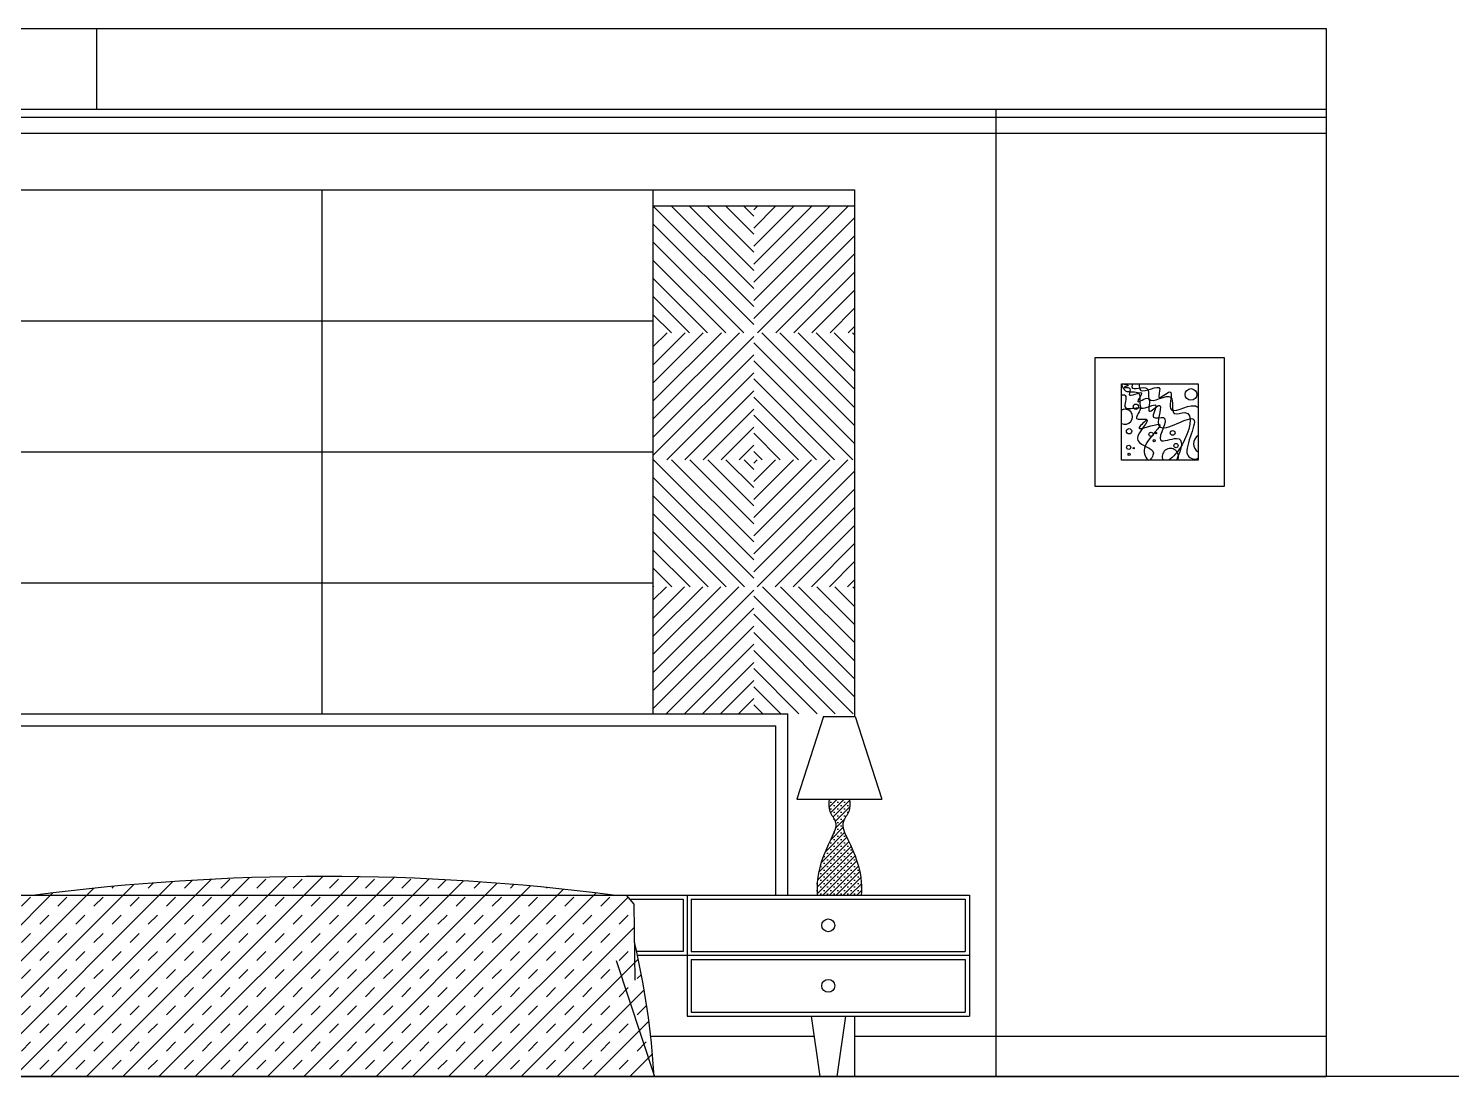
# Model space of a CAD drawing. Header units: inches. Extents: x 11.2 to 54.2, y 16.2 to 41.
# Drawn here: x 37.595 to 41.124, y 21.445 to 24.045 of the extents above; entities that cross this region are included whole.
import ezdxf

# ---------------------------------------------------------------- set-up
doc = ezdxf.new("R2010")
doc.units = ezdxf.units.IN
doc.header["$MEASUREMENT"] = 0
for name, color, linetype in [('02', 2, 'Continuous'), ('1', 1, 'Continuous'), ('4', 4, 'Continuous'), ('8', 8, 'Continuous')]:
    doc.layers.add(name, color=color, linetype=linetype)
pattern_1 = [(135, (34.244666, 26.078885), (0.02245064, 0.02245064), [])]
pattern_2 = [(45, (34.244666, 26.078885), (0.02245064, -0.02245064), [])]

msp = doc.modelspace()

# ---------------------------------------------------------------- hatches: boundary and pattern name
at = {"layer": '8'}
h = msp.add_hatch(dxfattribs=at)
h.set_pattern_fill('ANSI31', color=256, scale=0.01, style=0, double=1)
h.set_pattern_definition(pattern_1)
h.paths.add_polyline_path([(39.1435, 23.6047), (39.3935, 23.6047), (39.3935, 23.2897), (39.1435, 23.2897)])
h.paths.add_polyline_path([(39.3935, 23.2897), (39.6435, 23.2897), (39.6435, 22.9747), (39.3935, 22.9747)])
h = msp.add_hatch(dxfattribs=at)
h.set_pattern_fill('ANSI31', color=256, scale=0.01, angle=90, style=0, double=1)
h.set_pattern_definition(pattern_2)
h.paths.add_polyline_path([(39.3935, 23.6047), (39.6435, 23.6047), (39.6435, 23.2897), (39.3935, 23.2897)])
h.paths.add_polyline_path([(39.1435, 23.2897), (39.3935, 23.2897), (39.3935, 22.9747), (39.1435, 22.9747)])
h = msp.add_hatch(dxfattribs=at)
h.set_pattern_fill('ANSI31', color=256, scale=0.01, style=0, double=1)
h.set_pattern_definition(pattern_1)
h.paths.add_polyline_path([(39.1435, 22.9747), (39.3935, 22.9747), (39.3935, 22.6597), (39.1435, 22.6597)])
h.paths.add_polyline_path([(39.3935, 22.6597), (39.6435, 22.6597), (39.6435, 22.3447), (39.3935, 22.3447)])
h = msp.add_hatch(dxfattribs=at)
h.set_pattern_fill('ANSI31', color=256, scale=0.01, angle=90, style=0, double=1)
h.set_pattern_definition(pattern_2)
h.paths.add_polyline_path([(39.3935, 22.9747), (39.6435, 22.9747), (39.6435, 22.6597), (39.3935, 22.6597)])
h.paths.add_polyline_path([(39.1435, 22.6597), (39.3935, 22.6597), (39.3935, 22.3447), (39.1435, 22.3447)])
h = msp.add_hatch(dxfattribs=at)
h.set_pattern_fill('SACNCR', color=256, scale=0.005, style=0)
h.set_pattern_definition([(45, (68.032536, 62.435493), (-0.00841899, 0.00841899), []), (45, (68.040955, 62.435493), (-0.00841899, 0.00841899), [0, -0.01190625])])
edge = h.paths.add_edge_path()
edge.add_spline(control_points=[(39.5801, 22.1329), (39.5792, 22.1221), (39.5776, 22.1017), (39.6049, 22.0731), (39.5721, 22.0096), (39.5495, 21.9533), (39.5508, 21.9052), (39.5511, 21.8947)], knot_values=[0, 0, 0, 0, 31.23399, 59.12151, 104.999619, 216.916122, 248.21323, 248.21323, 248.21323, 248.21323], degree=3, periodic=0)
edge.add_line((39.5511, 21.8947), (39.6602, 21.8947))
edge.add_spline(control_points=[(39.6602, 21.8947), (39.6605, 21.9052), (39.6619, 21.9533), (39.6393, 22.0096), (39.6064, 22.0731), (39.6337, 22.1017), (39.6321, 22.1221), (39.6313, 22.1329)], knot_values=[0, 0, 0, 0, 31.297109, 143.213611, 189.091721, 216.97924, 248.21323, 248.21323, 248.21323, 248.21323], degree=3, periodic=0)
edge.add_line((39.6313, 22.1329), (39.5801, 22.1329))
h = msp.add_hatch(dxfattribs=at)
h.set_pattern_fill('TRANS', color=256, scale=0.01, angle=45, style=0)
h.set_pattern_definition([(45, (65.34899, 62.43549), (-0.04490128, 0.04490128), []), (45, (65.32654, 62.457943), (-0.04490128, 0.04490128), [0.03175, -0.03175])])
h.paths.add_polyline_path([(37.5782, 21.8947), (37.5598, 21.8727), (37.5257, 21.6834), (37.5015, 21.4447), (39.1466, 21.4447, 0.041412), (39.0978, 21.778), (39.0967, 21.8727), (39.0782, 21.8947)])
h.paths.add_polyline_path([(39.0444, 21.8947, 0.064631), (37.6112, 21.8947)])

# ---------------------------------------------------------------- linework, layer by layer
at = {"layer": '02'}
for p, q in [((40.3053, 22.9734), (40.3053, 23.1629)), ((40.3053, 23.1629), (40.4953, 23.1629)), ((40.4953, 23.1629), (40.4953, 22.9734)), ((40.4953, 22.9734), (40.3053, 22.9734)), ((39.0523, 21.7327), (39.1464, 21.4473))]:
    msp.add_line(p, q, dxfattribs=at)
for centre, radius in [((40.4778, 23.1367), 0.0145), ((40.3412, 23.1063), 0.00671), ((40.3243, 23.0454), 0.00671), ((40.4324, 23.0413), 0.00589), ((40.3788, 23.0379), 0.00526), ((40.3866, 23.0222), 0.00263), ((40.391, 23.0409), 0.00155), ((40.4407, 23.0098), 0.00532), ((40.3233, 23.0056), 0.00526), ((40.3243, 22.9881), 0.00263), ((40.3357, 23.0036), 0.00155)]:
    msp.add_circle(centre, radius, dxfattribs=at)
for centre, radius, start, end in [((40.314, 23.0815), 0.0186, 242.0543, 117.9457), ((40.5083, 23.0144), 0.024, 122.8098, 237.1902), ((40.4267, 22.9824), 0.0202, 333.3916, 206.6084), ((38.3278, 16.374), 5.567, 82.6041, 97.3959)]:
    msp.add_arc(centre, radius, start, end, dxfattribs=at)
for points, knots in [([(40.3053, 23.1629), (40.3147, 23.1618), (40.3297, 23.1601), (40.3041, 23.1525), (40.335, 23.1573), (40.3123, 23.1218), (40.373, 23.1564), (40.3309, 23.1047), (40.3868, 23.1453), (40.3621, 23.0758), (40.4167, 23.1338), (40.368, 23.0108), (40.5339, 23.1292), (40.4461, 22.9865), (40.4822, 22.9761), (40.4953, 22.9758)], [0, 0, 0, 0, 16.280715, 25.684268, 39.189113, 55.433844, 86.229791, 109.286605, 136.176087, 167.785543, 195.619096, 243.324653, 329.511929, 419.228211, 453.740465, 453.740465, 453.740465, 453.740465]), ([(40.3056, 23.1622), (40.3079, 23.1556), (40.3142, 23.137), (40.3626, 23.1536), (40.3388, 23.0831), (40.4079, 23.1285), (40.3704, 23.0692), (40.4368, 23.0933), (40.3749, 23.0029), (40.4658, 23.0436), (40.4544, 23.0031), (40.442, 22.9734)], [0, 0, 0, 0, 18.819499, 52.903495, 89.763671, 125.722509, 155.844007, 180.691215, 236.543519, 276.832825, 339.461592, 339.461592, 339.461592, 339.461592]), ([(40.3328, 23.1629), (40.3319, 23.1598), (40.327, 23.1424), (40.3802, 23.1681), (40.363, 23.1001), (40.4457, 23.1587), (40.4228, 23.0778), (40.492, 23.1079), (40.4651, 23.0139), (40.4341, 22.9821), (40.4223, 22.9734)], [36.964321, 36.964321, 36.964321, 36.964321, 45.354781, 82.707896, 110.025304, 163.715199, 204.691316, 230.545645, 310.953258, 357.102392, 357.102392, 357.102392, 357.102392]), ([(40.3494, 23.1629), (40.3493, 23.156), (40.3509, 23.1314), (40.4128, 23.1736), (40.389, 23.1142), (40.4419, 23.1657), (40.4082, 23.0687), (40.4717, 23.1158), (40.4926, 23.107), (40.4953, 23.1051)], [63.32945, 63.32945, 63.32945, 63.32945, 80.431513, 127.379737, 148.452704, 178.341109, 219.404104, 278.986817, 289.09555, 289.09555, 289.09555, 289.09555]), ([(40.3053, 23.1361), (40.3089, 23.1362), (40.3238, 23.1354), (40.2972, 23.0863), (40.3721, 23.118), (40.3281, 23.0686), (40.3952, 23.0852), (40.3119, 23.0176), (40.3938, 23.0041), (40.383, 22.9821), (40.376, 22.9734)], [39.647024, 39.647024, 39.647024, 39.647024, 48.838279, 79.378652, 116.670814, 143.24767, 167.197718, 219.70796, 269.20604, 297.36347, 297.36347, 297.36347, 297.36347]), ([(40.3677, 23.0734), (40.3608, 23.0673), (40.3265, 23.0379), (40.4397, 23.0851), (40.3516, 23.0153), (40.3624, 22.9825), (40.3721, 22.9734)], [0, 0, 0, 0, 27.677996, 78.243711, 142.573708, 180.158146, 180.158146, 180.158146, 180.158146])]:
    msp.add_open_spline(points, degree=3, knots=knots, dxfattribs=at)
for points in [[(40.3057, 23.096), (40.306, 23.0956), (40.3058, 23.0955), (40.3053, 23.0957)], [(40.4872, 22.9734), (40.49, 22.9752), (40.4927, 22.9771), (40.4953, 22.9791)]]:
    msp.add_open_spline(points, degree=3, dxfattribs=at)
at = {"layer": '1'}
for p, q in [((34.0035, 24.0447), (40.8135, 24.0447)), ((37.7635, 24.0447), (37.7635, 23.8447)), ((40.8135, 24.0447), (40.8135, 21.4447)), ((37.5235, 23.8447), (40.8135, 23.8447)), ((37.5235, 23.8247), (40.8135, 23.8247)), ((39.9935, 23.8447), (39.9935, 21.4447)), ((37.5235, 23.7847), (40.8135, 23.7847)), ((37.0035, 23.6447), (39.6435, 23.6447)), ((38.3235, 22.3447), (38.3235, 23.6447)), ((39.1435, 23.6447), (39.1435, 22.3447)), ((39.6435, 23.6447), (39.6435, 22.3377)), ((39.1435, 23.6047), (39.6435, 23.6047)), ((37.5035, 23.3197), (39.1435, 23.3197)), ((40.2403, 22.9084), (40.2403, 23.2284)), ((40.2403, 23.2284), (40.5603, 23.2284)), ((40.5603, 23.2284), (40.5603, 22.9084)), ((37.5035, 22.9947), (39.1435, 22.9947)), ((40.5603, 22.9084), (40.2403, 22.9084)), ((37.5035, 22.6697), (39.1435, 22.6697)), ((37.0035, 22.3447), (39.4782, 22.3447)), ((39.4782, 21.8947), (39.4782, 22.3447)), ((37.2082, 22.3147), (39.4482, 22.3147)), ((39.4482, 21.8947), (39.4482, 22.3147)), ((39.5667, 22.3377), (39.4999, 22.1329)), ((39.5667, 22.3377), (39.6447, 22.3377)), ((39.6447, 22.3377), (39.7115, 22.1329)), ((39.4999, 22.1329), (39.7115, 22.1329)), ((36.7282, 21.8947), (39.9282, 21.8947)), ((39.0967, 21.8727), (39.0782, 21.8947)), ((39.0866, 21.8847), (39.2182, 21.8847)), ((39.2182, 21.8847), (39.2182, 21.7547)), ((39.2282, 21.8947), (39.2282, 21.5947)), ((39.2382, 21.8847), (39.2382, 21.7547)), ((39.2382, 21.8847), (39.9182, 21.8847)), ((39.9182, 21.8847), (39.9182, 21.7547)), ((39.9282, 21.8947), (39.9282, 21.5947)), ((39.099, 21.6834), (39.0967, 21.8727)), ((39.2182, 21.7547), (39.1031, 21.7547)), ((39.9282, 21.7447), (39.1053, 21.7447)), ((39.2382, 21.7547), (39.9182, 21.7547)), ((39.2382, 21.7347), (39.9182, 21.7347)), ((39.2382, 21.7347), (39.2382, 21.6047)), ((39.9182, 21.7347), (39.9182, 21.6047)), ((39.2382, 21.6047), (39.9182, 21.6047)), ((39.2282, 21.5947), (39.9282, 21.5947)), ((39.5357, 21.5947), (39.5572, 21.4447)), ((39.6207, 21.5947), (39.5992, 21.4447)), ((39.6435, 21.5947), (39.6435, 21.4447)), ((39.1378, 21.5447), (39.5429, 21.5447)), ((39.6435, 21.5447), (40.8135, 21.5447)), ((34.0035, 21.4447), (40.8135, 21.4447))]:
    msp.add_line(p, q, dxfattribs=at)
for centre in [(39.5782, 21.8197), (39.5782, 21.6697)]:
    msp.add_circle(centre, 0.016, dxfattribs=at)
msp.add_arc((37.1131, 21.3177), 2.0374, 3.5718, 13.0574, dxfattribs=at)
for points in [[(39.5801, 22.1329), (39.5823, 22.1018), (39.5956, 22.0773), (39.5845, 22.0328), (39.5511, 21.926), (39.5511, 21.8947)], [(39.6313, 22.1329), (39.629, 22.1018), (39.6157, 22.0773), (39.6268, 22.0328), (39.6602, 21.926), (39.6602, 21.8947)]]:
    msp.add_spline(points, degree=3, dxfattribs=at)
at = {"layer": '4'}
msp.add_line((53.8184, 21.4447), (33.4922, 21.4447), dxfattribs=at)

doc.saveas('drawing.dxf')
